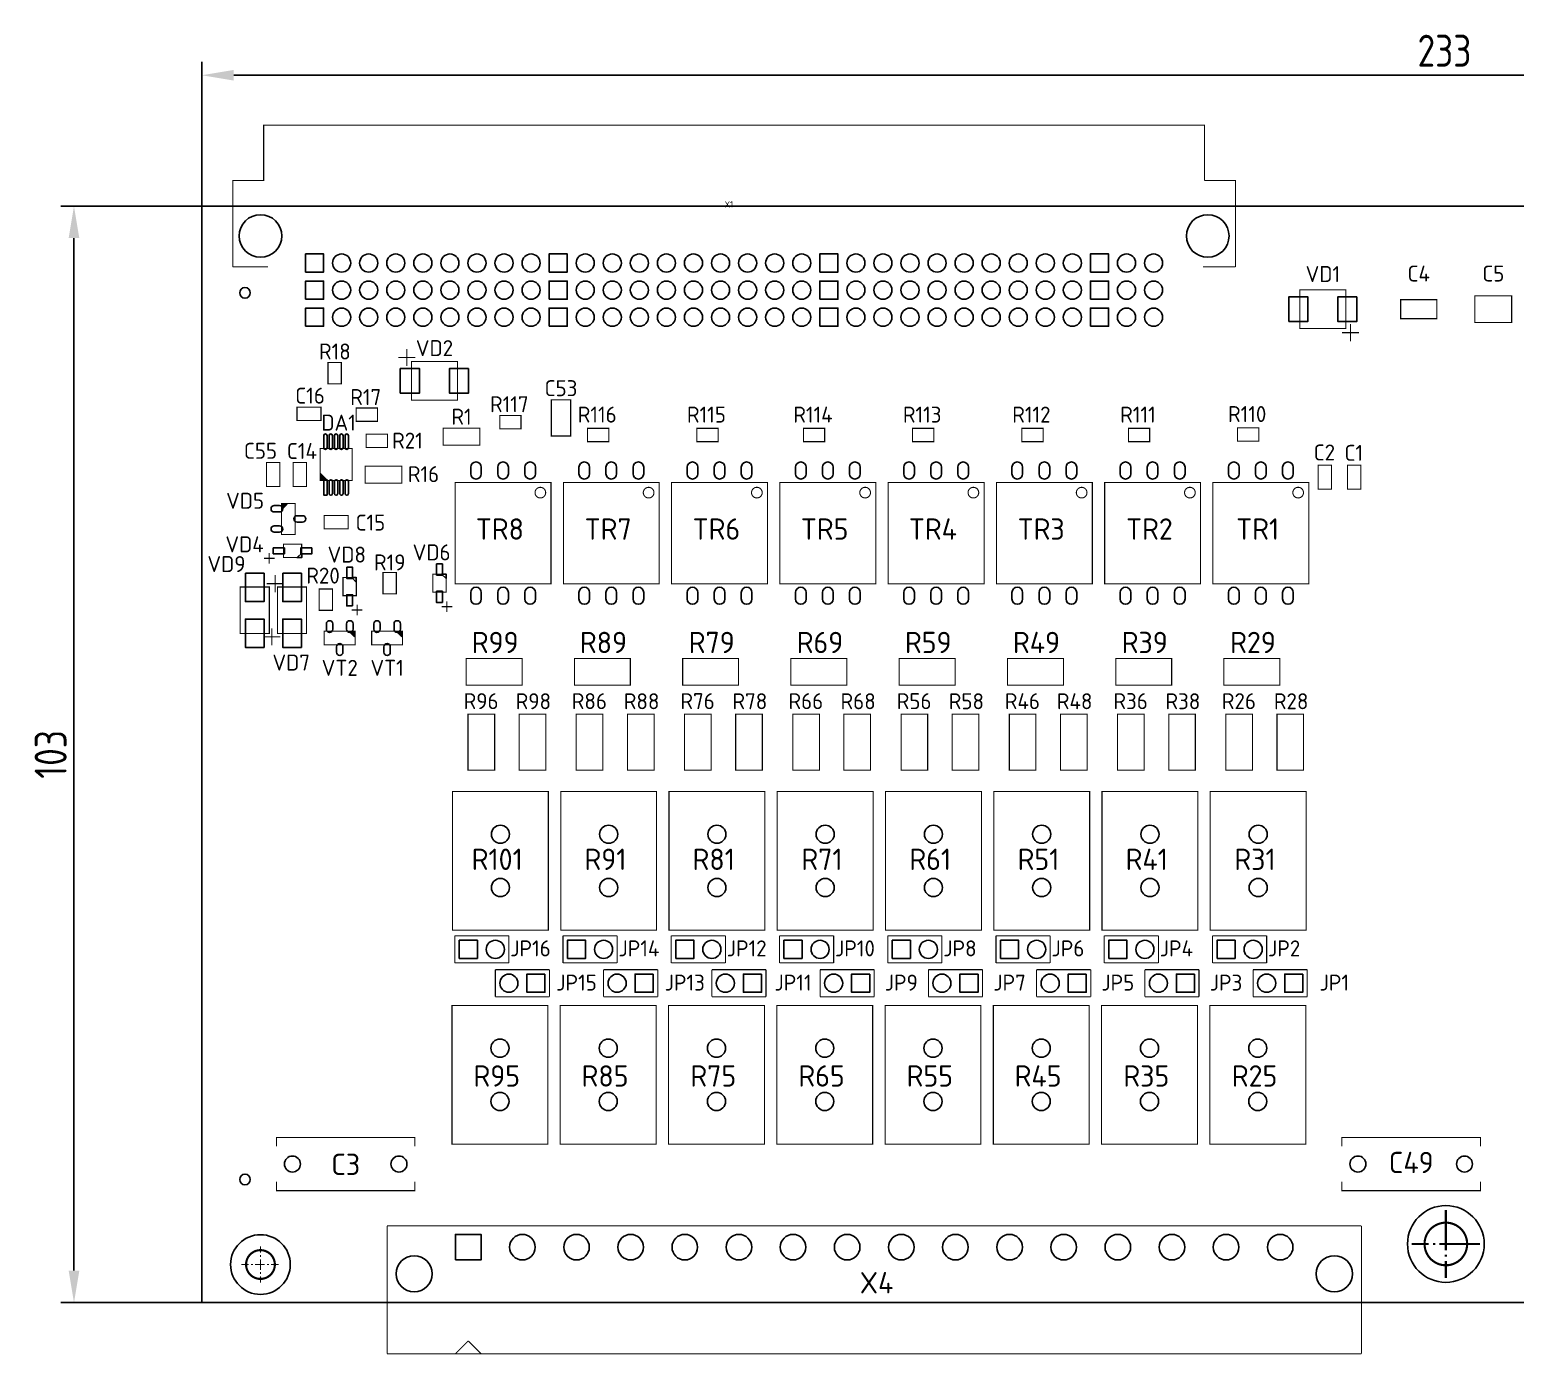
# Model space of a CAD drawing. Header units: millimetres. Extents: x -16 to 800, y -58 to 679.
# Drawn here: x -16.2 to 123.3, y 0 to 124.3 of the extents above; entities that cross this region are included whole.
import ezdxf
from ezdxf.enums import TextEntityAlignment as Align

# ---------------------------------------------------------------- set-up
doc = ezdxf.new("R2010")
doc.units = ezdxf.units.MM
for name, color, linetype in [('BG_OUTLINE', 7, 'Continuous'), ('PG_ASSEMBLY_TOP', 7, 'Continuous'), ('PIN_TOP', 7, 'Continuous'), ('RD_ASSEMBLY_TOP', 7, 'Continuous'), ('РАЗМЕРЫ', 7, 'Continuous')]:
    doc.layers.add(name, color=color, linetype=linetype)
doc.styles.get("Standard").update_dxf_attribs({"font": 'txt.shx'})
doc.styles.add('ГОСТ 2.304', font='CS_Gost2304.shx')
doc.dimstyles.new('ЕСКД', dxfattribs={"dimscale": 0, "dimtxt": 3, "dimasz": 3, "dimexe": 1.25, "dimexo": 0, "dimtad": 1, "dimtoh": 1, "dimdec": 3, "dimrnd": 0.5, "dimtxsty": 'ГОСТ 2.304', "dimcen": 5, "dimadec": 3, "dimazin": 2, "dimtfac": 0.75, "dimtdec": 4, "dimtmove": 1, "dimatfit": 3, "dimfxl": 1, "dimtolj": 1, "dimarcsym": 0})

# ---------------------------------------------------------------- blocks, each defined once
blk = doc.blocks.new('*D423')
at = {"layer": 'Defpoints', "color": 0}
for p in [(233.25, 120), (0, 107.72), (233.25, 107.72)]:
    blk.add_point(p, dxfattribs=at)
at = {"layer": 'РАЗМЕРЫ', "color": 0, "lineweight": -2}
for p, q in [((0, 107.72), (0, 121.25)), ((3, 120), (230.25, 120)), ((233.25, 107.72), (233.25, 121.25))]:
    blk.add_line(p, q, dxfattribs=at)
at = {"layer": 'РАЗМЕРЫ', "color": 0}
for points in [[(3, 120.5), (3, 119.5), (0, 120)], [(230.25, 119.5), (230.25, 120.5), (233.25, 120)]]:
    blk.add_solid(points, dxfattribs=at)
at = {"layer": 'РАЗМЕРЫ', "color": 0, "insert": (116.62, 122.3), "char_height": 3, "attachment_point": 5, "style": 'ГОСТ 2.304'}
blk.add_mtext('\\A1;233', dxfattribs=at)
blk = doc.blocks.new('*D425')
at = {"layer": 'Defpoints', "color": 0}
for p in [(0, 107.72), (-12, 4.85), (0, 4.85)]:
    blk.add_point(p, dxfattribs=at)
at = {"layer": 'РАЗМЕРЫ', "color": 0, "lineweight": -2}
for p, q in [((0, 107.72), (-13.25, 107.72)), ((-12, 104.72), (-12, 7.85)), ((0, 4.85), (-13.25, 4.85))]:
    blk.add_line(p, q, dxfattribs=at)
at = {"layer": 'РАЗМЕРЫ', "color": 0}
for points in [[(-11.5, 104.72), (-12.5, 104.72), (-12, 107.72)], [(-12.5, 7.85), (-11.5, 7.85), (-12, 4.85)]]:
    blk.add_solid(points, dxfattribs=at)
at = {"layer": 'РАЗМЕРЫ', "color": 0, "insert": (-14.19, 56.28), "char_height": 3, "attachment_point": 5, "rotation": 90, "style": 'ГОСТ 2.304'}
blk.add_mtext('\\A1;103', dxfattribs=at)

msp = doc.modelspace()

# ---------------------------------------------------------------- linework, layer by layer
at = {"layer": 'BG_OUTLINE'}
msp.add_lwpolyline([(0, 107.72), (233.25, 107.72), (233.25, 4.85), (0, 4.85)], close=True, dxfattribs=at)
at = {"layer": 'PG_ASSEMBLY_TOP'}
for points, const_width in [([(94.1, 110.12), (94.1, 115.32), (5.8, 115.32), (5.8, 110.12), (2.9, 110.12), (2.898, 102.02)], 0.1), ([(97, 102.02), (97, 110.12), (94.1, 110.12)], 0.1), ([(2.898, 102.02), (6.2, 102.02)], 0.1), ([(93.968, 102.02), (97, 102.02)], 0.1), ([(107.366, 99.862), (107.366, 96.238), (103.042, 96.238), (103.042, 99.862), (107.366, 99.862)], 0.1), ([(112.504, 97.15), (112.504, 98.95), (115.904, 98.95), (115.904, 97.15), (112.504, 97.15)], 0.12), ([(122.929, 99.3), (122.929, 96.8), (119.479, 96.8), (119.479, 99.3), (122.929, 99.3)], 0.1), ([(107.804, 96.65), (107.804, 95.05)], 0.1), ([(107.004, 95.85), (108.604, 95.85)], 0.1), ([(20.029, 93.53), (18.429, 93.53)], 0.1), ([(19.229, 92.73), (19.229, 94.33)], 0.1), ([(11.839, 93.054), (13.089, 93.054), (13.089, 91.054), (11.839, 91.054), (11.839, 93.054)], 0.1), ([(19.667, 89.518), (19.667, 93.142), (23.991, 93.142), (23.991, 89.518), (19.667, 89.518)], 0.1), ([(34.604, 86.15), (32.804, 86.15), (32.804, 89.55), (34.604, 89.55), (34.604, 86.15)], 0.12), ([(11.181, 88.87), (11.181, 87.62), (8.931, 87.62), (8.931, 88.87), (11.181, 88.87)], 0.1), ([(14.479, 87.53), (14.479, 88.78), (16.479, 88.78), (16.479, 87.53), (14.479, 87.53)], 0.1), ([(27.954, 86.825), (27.954, 88.075), (29.954, 88.075), (29.954, 86.825), (27.954, 86.825)], 0.1), ([(26.094, 86.8953), (26.094, 85.2953), (22.644, 85.2953), (22.644, 86.8953), (26.094, 86.8953)], 0.1), ([(36.204, 85.625), (36.204, 86.875), (38.204, 86.875), (38.204, 85.625), (36.204, 85.625)], 0.1), ([(46.454, 85.625), (46.454, 86.875), (48.454, 86.875), (48.454, 85.625), (46.454, 85.625)], 0.1), ([(56.454, 85.625), (56.454, 86.875), (58.454, 86.875), (58.454, 85.625), (56.454, 85.625)], 0.1), ([(66.704, 85.625), (66.704, 86.875), (68.704, 86.875), (68.704, 85.625), (66.704, 85.625)], 0.1), ([(76.954, 85.625), (76.954, 86.875), (78.954, 86.875), (78.954, 85.625), (76.954, 85.625)], 0.1), ([(86.954, 85.625), (86.954, 86.875), (88.954, 86.875), (88.954, 85.625), (86.954, 85.625)], 0.1), ([(97.204, 85.675), (97.204, 86.925), (99.204, 86.925), (99.204, 85.675), (97.204, 85.675)], 0.1), ([(15.416, 85.076), (15.416, 86.326), (17.416, 86.326), (17.416, 85.076), (15.416, 85.076)], 0.1), ([(6.079, 83.675), (7.329, 83.675), (7.329, 81.425), (6.079, 81.425), (6.079, 83.675)], 0.1), ([(8.579, 83.675), (9.829, 83.675), (9.829, 81.425), (8.579, 81.425), (8.579, 83.675)], 0.1), ([(14.1, 81.975), (11.1, 81.975), (11.1, 84.975), (14.1, 84.975), (14.1, 81.975)], 0.1), ([(11.8, 81.975), (11.1, 82.675)], 0.1), ([(11.1, 82.575), (11.7, 81.975)], 0.1), ([(11.6, 81.975), (11.1, 82.475)], 0.1), ([(11.5, 81.975), (11.1, 82.375)], 0.1), ([(11.4, 81.975), (11.1, 82.275)], 0.1), ([(18.777, 83.321), (18.777, 81.721), (15.327, 81.721), (15.327, 83.321), (18.777, 83.321)], 0.1), ([(104.764, 83.415), (106.014, 83.415), (106.014, 81.165), (104.764, 81.165), (104.764, 83.415)], 0.1), ([(107.514, 83.415), (108.764, 83.415), (108.764, 81.165), (107.514, 81.165), (107.514, 83.415)], 0.1), ([(11.3, 81.975), (11.1, 82.175)], 0.1), ([(11.2, 81.975), (11.1, 82.075)], 0.1), ([(23.769, 81.8), (32.769, 81.8), (32.769, 72.28), (23.769, 72.28), (23.769, 81.8)], 0.1), ([(33.929, 81.8), (42.929, 81.8), (42.929, 72.28), (33.929, 72.28), (33.929, 81.8)], 0.1), ([(44.089, 81.8), (53.089, 81.8), (53.089, 72.28), (44.089, 72.28), (44.089, 81.8)], 0.1), ([(54.249, 81.8), (63.249, 81.8), (63.249, 72.28), (54.249, 72.28), (54.249, 81.8)], 0.1), ([(64.409, 81.8), (73.409, 81.8), (73.409, 72.28), (64.409, 72.28), (64.409, 81.8)], 0.1), ([(74.569, 81.8), (83.569, 81.8), (83.569, 72.28), (74.569, 72.28), (74.569, 81.8)], 0.1), ([(84.729, 81.8), (93.729, 81.8), (93.729, 72.28), (84.729, 72.28), (84.729, 81.8)], 0.1), ([(94.889, 81.8), (103.889, 81.8), (103.889, 72.28), (94.889, 72.28), (94.889, 81.8)], 0.1), ([(8.769, 79.825), (8.769, 76.925), (7.469, 76.925), (7.469, 79.825), (8.769, 79.825)], 0.1), ([(7.519, 79.675), (7.619, 79.775)], 0.1), ([(7.519, 79.575), (7.719, 79.775)], 0.1), ([(7.519, 79.475), (7.819, 79.775)], 0.1), ([(7.519, 79.375), (7.919, 79.775)], 0.1), ([(7.519, 79.275), (8.019, 79.775)], 0.1), ([(11.475, 77.444), (11.475, 78.694), (13.725, 78.694), (13.725, 77.444), (11.475, 77.444)], 0.1), ([(7.669, 74.75), (7.669, 76), (9.369, 76), (9.369, 74.75), (7.669, 74.75)], 0.1), ([(6.819, 74.675), (5.819, 74.675)], 0.1), ([(6.319, 74.175), (6.319, 75.175)], 0.1), ([(6.868, 71.501), (6.868, 73.101)], 0.1), ([(14.497, 71.177), (13.247, 71.177), (13.247, 72.877), (14.497, 72.877), (14.497, 71.177)], 0.1), ([(18.2532, 71.345), (17.0032, 71.345), (17.0032, 73.345), (18.2532, 73.345), (18.2532, 71.345)], 0.1), ([(22.9241, 71.495), (21.6741, 71.495), (21.6741, 73.195), (22.9241, 73.195), (22.9241, 71.495)], 0.1), ([(3.606, 71.989), (6.33, 71.989), (6.33, 67.613), (3.606, 67.613), (3.606, 71.989)], 0.1), ([(6.068, 72.301), (7.668, 72.301)], 0.1), ([(9.828, 67.613), (7.104, 67.613), (7.104, 71.989), (9.828, 71.989), (9.828, 67.613)], 0.1), ([(12.271, 69.7972), (11.021, 69.7972), (11.021, 71.7972), (12.271, 71.7972), (12.271, 69.7972)], 0.1), ([(15.072, 69.827), (14.072, 69.827)], 0.1), ([(14.572, 70.327), (14.572, 69.327)], 0.1), ([(23.4991, 70.145), (22.4991, 70.145)], 0.1), ([(22.9991, 70.645), (22.9991, 69.645)], 0.1), ([(7.366, 67.301), (5.766, 67.301)], 0.1), ([(6.566, 68.101), (6.566, 66.501)], 0.1), ([(14.389, 66.55), (11.489, 66.55), (11.489, 67.85), (14.389, 67.85), (14.389, 66.55)], 0.1), ([(13.839, 67.8), (14.339, 67.3)], 0.1), ([(13.939, 67.8), (14.339, 67.4)], 0.1), ([(14.039, 67.8), (14.339, 67.5)], 0.1), ([(14.139, 67.8), (14.339, 67.6)], 0.1), ([(14.239, 67.8), (14.339, 67.7)], 0.1), ([(18.834, 66.55), (15.934, 66.55), (15.934, 67.85), (18.834, 67.85), (18.834, 66.55)], 0.1), ([(18.284, 67.8), (18.784, 67.3)], 0.1), ([(18.384, 67.8), (18.784, 67.4)], 0.1), ([(18.484, 67.8), (18.784, 67.5)], 0.1), ([(18.584, 67.8), (18.784, 67.6)], 0.1), ([(18.684, 67.8), (18.784, 67.7)], 0.1), ([(30.055, 65.27), (30.055, 62.77), (24.805, 62.77), (24.805, 65.27), (30.055, 65.27)], 0.1), ([(40.215, 65.27), (40.215, 62.77), (34.965, 62.77), (34.965, 65.27), (40.215, 65.27)], 0.1), ([(50.375, 65.27), (50.375, 62.77), (45.125, 62.77), (45.125, 65.27), (50.375, 65.27)], 0.1), ([(60.535, 65.27), (60.535, 62.77), (55.285, 62.77), (55.285, 65.27), (60.535, 65.27)], 0.1), ([(70.695, 65.27), (70.695, 62.77), (65.445, 62.77), (65.445, 65.27), (70.695, 65.27)], 0.1), ([(80.855, 65.27), (80.855, 62.77), (75.605, 62.77), (75.605, 65.27), (80.855, 65.27)], 0.1), ([(91.015, 65.27), (91.015, 62.77), (85.765, 62.77), (85.765, 65.27), (91.015, 65.27)], 0.1), ([(101.175, 65.27), (101.175, 62.77), (95.925, 62.77), (95.925, 65.27), (101.175, 65.27)], 0.1), ([(27.48, 54.795), (24.98, 54.795), (24.98, 60.045), (27.48, 60.045), (27.48, 54.795)], 0.1), ([(29.78, 60.045), (32.28, 60.045), (32.28, 54.795), (29.78, 54.795), (29.78, 60.045)], 0.1), ([(37.64, 54.795), (35.14, 54.795), (35.14, 60.045), (37.64, 60.045), (37.64, 54.795)], 0.1), ([(39.94, 60.045), (42.44, 60.045), (42.44, 54.795), (39.94, 54.795), (39.94, 60.045)], 0.1), ([(47.8, 54.795), (45.3, 54.795), (45.3, 60.045), (47.8, 60.045), (47.8, 54.795)], 0.1), ([(50.1, 60.045), (52.6, 60.045), (52.6, 54.795), (50.1, 54.795), (50.1, 60.045)], 0.1), ([(57.96, 54.795), (55.46, 54.795), (55.46, 60.045), (57.96, 60.045), (57.96, 54.795)], 0.1), ([(60.26, 60.045), (62.76, 60.045), (62.76, 54.795), (60.26, 54.795), (60.26, 60.045)], 0.1), ([(68.12, 54.795), (65.62, 54.795), (65.62, 60.045), (68.12, 60.045), (68.12, 54.795)], 0.1), ([(70.42, 60.045), (72.92, 60.045), (72.92, 54.795), (70.42, 54.795), (70.42, 60.045)], 0.1), ([(78.28, 54.795), (75.78, 54.795), (75.78, 60.045), (78.28, 60.045), (78.28, 54.795)], 0.1), ([(80.58, 60.045), (83.08, 60.045), (83.08, 54.795), (80.58, 54.795), (80.58, 60.045)], 0.1), ([(88.44, 54.795), (85.94, 54.795), (85.94, 60.045), (88.44, 60.045), (88.44, 54.795)], 0.1), ([(90.74, 60.045), (93.24, 60.045), (93.24, 54.795), (90.74, 54.795), (90.74, 60.045)], 0.1), ([(98.6, 54.795), (96.1, 54.795), (96.1, 60.045), (98.6, 60.045), (98.6, 54.795)], 0.1), ([(100.9, 60.045), (103.4, 60.045), (103.4, 54.795), (100.9, 54.795), (100.9, 60.045)], 0.1), ([(23.519, 52.79), (32.519, 52.79), (32.519, 39.79), (23.519, 39.79), (23.519, 52.79)], 0.1), ([(33.679, 52.79), (42.679, 52.79), (42.679, 39.79), (33.679, 39.79), (33.679, 52.79)], 0.1), ([(43.839, 52.79), (52.839, 52.79), (52.839, 39.79), (43.839, 39.79), (43.839, 52.79)], 0.1), ([(53.999, 52.79), (62.999, 52.79), (62.999, 39.79), (53.999, 39.79), (53.999, 52.79)], 0.1), ([(64.159, 52.79), (73.159, 52.79), (73.159, 39.79), (64.159, 39.79), (64.159, 52.79)], 0.1), ([(74.319, 52.79), (83.319, 52.79), (83.319, 39.79), (74.319, 39.79), (74.319, 52.79)], 0.1), ([(84.479, 52.79), (93.479, 52.79), (93.479, 39.79), (84.479, 39.79), (84.479, 52.79)], 0.1), ([(94.639, 52.79), (103.639, 52.79), (103.639, 39.79), (94.639, 39.79), (94.639, 52.79)], 0.1), ([(23.734, 39.26), (28.814, 39.26)], 0.1), ([(23.734, 36.72), (23.734, 39.26)], 0.1), ([(28.814, 39.26), (28.814, 36.72)], 0.1), ([(33.894, 39.26), (38.974, 39.26)], 0.1), ([(33.894, 36.72), (33.894, 39.26)], 0.1), ([(38.974, 39.26), (38.974, 36.72)], 0.1), ([(44.054, 39.26), (49.134, 39.26)], 0.1), ([(44.054, 36.72), (44.054, 39.26)], 0.1), ([(49.134, 39.26), (49.134, 36.72)], 0.1), ([(54.214, 39.26), (59.294, 39.26)], 0.1), ([(54.214, 36.72), (54.214, 39.26)], 0.1), ([(59.294, 39.26), (59.294, 36.72)], 0.1), ([(64.374, 39.26), (69.454, 39.26)], 0.1), ([(64.374, 36.72), (64.374, 39.26)], 0.1), ([(69.454, 39.26), (69.454, 36.72)], 0.1), ([(74.534, 39.26), (79.614, 39.26)], 0.1), ([(74.534, 36.72), (74.534, 39.26)], 0.1), ([(79.614, 39.26), (79.614, 36.72)], 0.1), ([(84.694, 39.26), (89.774, 39.26)], 0.1), ([(84.694, 36.72), (84.694, 39.26)], 0.1), ([(89.774, 39.26), (89.774, 36.72)], 0.1), ([(94.854, 39.26), (99.934, 39.26)], 0.1), ([(94.854, 36.72), (94.854, 39.26)], 0.1), ([(99.934, 39.26), (99.934, 36.72)], 0.1), ([(28.814, 36.72), (23.734, 36.72)], 0.1), ([(38.974, 36.72), (33.894, 36.72)], 0.1), ([(49.134, 36.72), (44.054, 36.72)], 0.1), ([(59.294, 36.72), (54.214, 36.72)], 0.1), ([(69.454, 36.72), (64.374, 36.72)], 0.1), ([(79.614, 36.72), (74.534, 36.72)], 0.1), ([(89.774, 36.72), (84.694, 36.72)], 0.1), ([(99.934, 36.72), (94.854, 36.72)], 0.1), ([(27.544, 33.545), (27.544, 36.085)], 0.1), ([(27.544, 36.085), (32.624, 36.085)], 0.1), ([(32.624, 36.085), (32.624, 33.545)], 0.1), ([(37.704, 33.545), (37.704, 36.085)], 0.1), ([(37.704, 36.085), (42.784, 36.085)], 0.1), ([(42.784, 36.085), (42.784, 33.545)], 0.1), ([(47.864, 33.545), (47.864, 36.085)], 0.1), ([(47.864, 36.085), (52.944, 36.085)], 0.1), ([(52.944, 36.085), (52.944, 33.545)], 0.1), ([(58.024, 33.545), (58.024, 36.085)], 0.1), ([(58.024, 36.085), (63.104, 36.085)], 0.1), ([(63.104, 36.085), (63.104, 33.545)], 0.1), ([(68.184, 33.545), (68.184, 36.085)], 0.1), ([(68.184, 36.085), (73.264, 36.085)], 0.1), ([(73.264, 36.085), (73.264, 33.545)], 0.1), ([(78.344, 33.545), (78.344, 36.085)], 0.1), ([(78.344, 36.085), (83.424, 36.085)], 0.1), ([(83.424, 36.085), (83.424, 33.545)], 0.1), ([(88.504, 33.545), (88.504, 36.085)], 0.1), ([(88.504, 36.085), (93.584, 36.085)], 0.1), ([(93.584, 36.085), (93.584, 33.545)], 0.1), ([(98.664, 33.545), (98.664, 36.085)], 0.1), ([(98.664, 36.085), (103.744, 36.085)], 0.1), ([(103.744, 36.085), (103.744, 33.545)], 0.1), ([(32.624, 33.545), (27.544, 33.545)], 0.1), ([(42.784, 33.545), (37.704, 33.545)], 0.1), ([(52.944, 33.545), (47.864, 33.545)], 0.1), ([(63.104, 33.545), (58.024, 33.545)], 0.1), ([(73.264, 33.545), (68.184, 33.545)], 0.1), ([(83.424, 33.545), (78.344, 33.545)], 0.1), ([(93.584, 33.545), (88.504, 33.545)], 0.1), ([(103.744, 33.545), (98.664, 33.545)], 0.1), ([(23.479, 32.72), (32.479, 32.72), (32.479, 19.72), (23.479, 19.72), (23.479, 32.72)], 0.1), ([(33.639, 32.72), (42.639, 32.72), (42.639, 19.72), (33.639, 19.72), (33.639, 32.72)], 0.1), ([(43.799, 32.72), (52.799, 32.72), (52.799, 19.72), (43.799, 19.72), (43.799, 32.72)], 0.1), ([(53.959, 32.72), (62.959, 32.72), (62.959, 19.72), (53.959, 19.72), (53.959, 32.72)], 0.1), ([(64.119, 32.72), (73.119, 32.72), (73.119, 19.72), (64.119, 19.72), (64.119, 32.72)], 0.1), ([(74.279, 32.72), (83.279, 32.72), (83.279, 19.72), (74.279, 19.72), (74.279, 32.72)], 0.1), ([(84.439, 32.72), (93.439, 32.72), (93.439, 19.72), (84.439, 19.72), (84.439, 32.72)], 0.1), ([(94.599, 32.72), (103.599, 32.72), (103.599, 19.72), (94.599, 19.72), (94.599, 32.72)], 0.1), ([(20, 19.517), (20, 20.35), (7, 20.35), (7, 19.517)], 0.1), ([(107, 19.517), (107, 20.35), (120, 20.35), (120, 19.517)], 0.1), ([(20, 16.183), (20, 15.35), (7, 15.35), (7, 16.183)], 0.1), ([(107, 16.183), (107, 15.35), (120, 15.35), (120, 16.183)], 0.1), ([(116.75, 13.55), (116.75, 9.75)], 0.2), ([(17.384, 0.05), (17.384, 12.05)], 0.1), ([(17.384, 12.05), (108.824, 12.05)], 0.1), ([(108.824, 0.05), (108.824, 12.05)], 0.1), ([(5.5, 9.52), (5.5, 10.12)], 0.1), ([(115.15, 10.35), (113.55, 10.35)], 0.2), ([(115.75, 10.35), (115.55, 10.35)], 0.2), ([(119.95, 10.35), (116.15, 10.35)], 0.2), ([(4.4, 8.42), (3.7, 8.42)], 0.1), ([(4.8, 8.42), (4.6, 8.42)], 0.1), ([(5, 8.42), (5.9, 8.42)], 0.1), ([(5.5, 9.12), (5.5, 9.32)], 0.1), ([(5.5, 8.92), (5.5, 7.92)], 0.1), ([(6.1, 8.42), (6.3, 8.42)], 0.1), ([(6.5, 8.42), (7.2, 8.42)], 0.1), ([(116.75, 9.35), (116.75, 9.15)], 0.2), ([(116.75, 8.75), (116.75, 7.15)], 0.2), ([(5.5, 7.72), (5.5, 7.52)], 0.1), ([(5.5, 7.32), (5.5, 6.72)], 0.1), ([(108.824, 0.05), (17.384, 0.05)], 0.1), ([(25.004, 1.25), (23.804, 0.05)], 0.1), ([(23.804, 0.05), (26.204, 0.05)], 0.1), ([(26.204, 0.05), (25.004, 1.25)], 0.1)]:
    msp.add_lwpolyline(points, dxfattribs=dict(at, const_width=const_width))
for points, const_width in [([(31.769, 80.34, 1), (31.769, 81.34, 1), (31.769, 80.34)], 0.1), ([(41.929, 80.34, 1), (41.929, 81.34, 1), (41.929, 80.34)], 0.1), ([(52.089, 80.34, 1), (52.089, 81.34, 1), (52.089, 80.34)], 0.1), ([(62.249, 80.34, 1), (62.249, 81.34, 1), (62.249, 80.34)], 0.1), ([(72.409, 80.34, 1), (72.409, 81.34, 1), (72.409, 80.34)], 0.1), ([(82.569, 80.34, 1), (82.569, 81.34, 1), (82.569, 80.34)], 0.1), ([(92.729, 80.34, 1), (92.729, 81.34, 1), (92.729, 80.34)], 0.1), ([(102.889, 80.34, 1), (102.889, 81.34, 1), (102.889, 80.34)], 0.1), ([(116.75, 8.35, 1), (116.75, 12.35, 1), (116.75, 8.35)], 0.2), ([(5.5, 7.07, 1), (5.5, 9.77, 1), (5.5, 7.07)], 0.2)]:
    msp.add_lwpolyline(points, format="xyb", dxfattribs=dict(at, const_width=const_width))
for points in [[(9.369, 74.75), (8.944, 74.75), (9.369, 75.175)], [(14.497, 72.877), (14.497, 72.452), (14.072, 72.877)], [(22.9241, 73.195), (22.9241, 72.77), (22.4991, 73.195)]]:
    msp.add_lwpolyline(points, close=True, dxfattribs=at)
at = {"layer": 'PIN_TOP'}
for points in [[(9.73, 101.53), (9.73, 103.23), (11.43, 103.23), (11.43, 101.53)], [(32.59, 101.53), (32.59, 103.23), (34.29, 103.23), (34.29, 101.53)], [(57.99, 101.53), (57.99, 103.23), (59.69, 103.23), (59.69, 101.53)], [(83.39, 101.53), (83.39, 103.23), (85.09, 103.23), (85.09, 101.53)], [(9.73, 98.99), (9.73, 100.69), (11.43, 100.69), (11.43, 98.99)], [(32.59, 98.99), (32.59, 100.69), (34.29, 100.69), (34.29, 98.99)], [(57.99, 98.99), (57.99, 100.69), (59.69, 100.69), (59.69, 98.99)], [(83.39, 98.99), (83.39, 100.69), (85.09, 100.69), (85.09, 98.99)], [(102.002, 96.9), (102.002, 99.2), (103.802, 99.2), (103.802, 96.9)], [(108.406, 99.2), (108.406, 96.9), (106.606, 96.9), (106.606, 99.2)], [(9.73, 96.45), (9.73, 98.15), (11.43, 98.15), (11.43, 96.45)], [(32.59, 96.45), (32.59, 98.15), (34.29, 98.15), (34.29, 96.45)], [(57.99, 96.45), (57.99, 98.15), (59.69, 98.15), (59.69, 96.45)], [(83.39, 96.45), (83.39, 98.15), (85.09, 98.15), (85.09, 96.45)], [(18.627, 90.18), (18.627, 92.48), (20.427, 92.48), (20.427, 90.18)], [(25.031, 92.48), (25.031, 90.18), (23.231, 90.18), (23.231, 92.48)], [(11.75, 80.6), (11.45, 80.6), (11.45, 82.05), (11.75, 82.05)], [(6.706, 75.1), (6.706, 75.65), (7.756, 75.65), (7.756, 75.1)], [(10.332, 75.65), (10.332, 75.1), (9.282, 75.1), (9.282, 75.65)], [(22.0241, 74.158), (22.5741, 74.158), (22.5741, 73.108), (22.0241, 73.108)], [(4.093, 73.276), (5.843, 73.276), (5.843, 70.626), (4.093, 70.626)], [(7.591, 73.276), (9.341, 73.276), (9.341, 70.626), (7.591, 70.626)], [(13.597, 73.84), (14.147, 73.84), (14.147, 72.79), (13.597, 72.79)], [(14.147, 70.214), (13.597, 70.214), (13.597, 71.264), (14.147, 71.264)], [(22.5741, 70.532), (22.0241, 70.532), (22.0241, 71.582), (22.5741, 71.582)], [(5.843, 66.326), (4.093, 66.326), (4.093, 68.976), (5.843, 68.976)], [(9.341, 66.326), (7.591, 66.326), (7.591, 68.976), (9.341, 68.976)], [(24.154, 37.14), (24.154, 38.84), (25.854, 38.84), (25.854, 37.14)], [(34.314, 37.14), (34.314, 38.84), (36.014, 38.84), (36.014, 37.14)], [(44.474, 37.14), (44.474, 38.84), (46.174, 38.84), (46.174, 37.14)], [(54.634, 37.14), (54.634, 38.84), (56.334, 38.84), (56.334, 37.14)], [(64.794, 37.14), (64.794, 38.84), (66.494, 38.84), (66.494, 37.14)], [(74.954, 37.14), (74.954, 38.84), (76.654, 38.84), (76.654, 37.14)], [(85.114, 37.14), (85.114, 38.84), (86.814, 38.84), (86.814, 37.14)], [(95.274, 37.14), (95.274, 38.84), (96.974, 38.84), (96.974, 37.14)], [(32.204, 35.665), (32.204, 33.965), (30.504, 33.965), (30.504, 35.665)], [(42.364, 35.665), (42.364, 33.965), (40.664, 33.965), (40.664, 35.665)], [(52.524, 35.665), (52.524, 33.965), (50.824, 33.965), (50.824, 35.665)], [(62.684, 35.665), (62.684, 33.965), (60.984, 33.965), (60.984, 35.665)], [(72.844, 35.665), (72.844, 33.965), (71.144, 33.965), (71.144, 35.665)], [(83.004, 35.665), (83.004, 33.965), (81.304, 33.965), (81.304, 35.665)], [(93.164, 35.665), (93.164, 33.965), (91.464, 33.965), (91.464, 35.665)], [(103.324, 35.665), (103.324, 33.965), (101.624, 33.965), (101.624, 35.665)], [(23.804, 8.85), (23.804, 11.25), (26.204, 11.25), (26.204, 8.85)]]:
    msp.add_lwpolyline(points, close=True, dxfattribs=at)
for points in [[(11.45, 85.05), (11.45, 86.2, -1), (11.75, 86.2), (11.75, 85.05, -1)], [(11.95, 85.05), (11.95, 86.2, -1), (12.25, 86.2), (12.25, 85.05, -1)], [(12.45, 85.05), (12.45, 86.2, -1), (12.75, 86.2), (12.75, 85.05, -1)], [(12.95, 85.05), (12.95, 86.2, -1), (13.25, 86.2), (13.25, 85.05, -1)], [(13.45, 85.05), (13.45, 86.2, -1), (13.75, 86.2), (13.75, 85.05, -1)], [(25.229, 82.615), (25.229, 83.215, -1), (26.229, 83.215), (26.229, 82.615, -1)], [(27.769, 82.615), (27.769, 83.215, -1), (28.769, 83.215), (28.769, 82.615, -1)], [(30.309, 82.615), (30.309, 83.215, -1), (31.309, 83.215), (31.309, 82.615, -1)], [(35.389, 82.615), (35.389, 83.215, -1), (36.389, 83.215), (36.389, 82.615, -1)], [(37.929, 82.615), (37.929, 83.215, -1), (38.929, 83.215), (38.929, 82.615, -1)], [(40.469, 82.615), (40.469, 83.215, -1), (41.469, 83.215), (41.469, 82.615, -1)], [(45.549, 82.615), (45.549, 83.215, -1), (46.549, 83.215), (46.549, 82.615, -1)], [(48.089, 82.615), (48.089, 83.215, -1), (49.089, 83.215), (49.089, 82.615, -1)], [(50.629, 82.615), (50.629, 83.215, -1), (51.629, 83.215), (51.629, 82.615, -1)], [(55.709, 82.615), (55.709, 83.215, -1), (56.709, 83.215), (56.709, 82.615, -1)], [(58.249, 82.615), (58.249, 83.215, -1), (59.249, 83.215), (59.249, 82.615, -1)], [(60.789, 82.615), (60.789, 83.215, -1), (61.789, 83.215), (61.789, 82.615, -1)], [(65.869, 82.615), (65.869, 83.215, -1), (66.869, 83.215), (66.869, 82.615, -1)], [(68.409, 82.615), (68.409, 83.215, -1), (69.409, 83.215), (69.409, 82.615, -1)], [(70.949, 82.615), (70.949, 83.215, -1), (71.949, 83.215), (71.949, 82.615, -1)], [(76.029, 82.615), (76.029, 83.215, -1), (77.029, 83.215), (77.029, 82.615, -1)], [(78.569, 82.615), (78.569, 83.215, -1), (79.569, 83.215), (79.569, 82.615, -1)], [(81.109, 82.615), (81.109, 83.215, -1), (82.109, 83.215), (82.109, 82.615, -1)], [(86.189, 82.615), (86.189, 83.215, -1), (87.189, 83.215), (87.189, 82.615, -1)], [(88.729, 82.615), (88.729, 83.215, -1), (89.729, 83.215), (89.729, 82.615, -1)], [(91.269, 82.615), (91.269, 83.215, -1), (92.269, 83.215), (92.269, 82.615, -1)], [(96.349, 82.615), (96.349, 83.215, -1), (97.349, 83.215), (97.349, 82.615, -1)], [(98.889, 82.615), (98.889, 83.215, -1), (99.889, 83.215), (99.889, 82.615, -1)], [(101.429, 82.615), (101.429, 83.215, -1), (102.429, 83.215), (102.429, 82.615, -1)], [(12.25, 81.9), (12.25, 80.75, -1), (11.95, 80.75), (11.95, 81.9, -1)], [(12.75, 81.9), (12.75, 80.75, -1), (12.45, 80.75), (12.45, 81.9, -1)], [(13.25, 81.9), (13.25, 80.75, -1), (12.95, 80.75), (12.95, 81.9, -1)], [(13.75, 81.9), (13.75, 80.75, -1), (13.45, 80.75), (13.45, 81.9, -1)], [(7.294, 79.025), (6.794, 79.025, -1), (6.794, 79.625), (7.294, 79.625, -1)], [(8.944, 78.675), (9.444, 78.675, -1), (9.444, 78.075), (8.944, 78.075, -1)], [(7.294, 77.125), (6.794, 77.125, -1), (6.794, 77.725), (7.294, 77.725, -1)], [(26.229, 71.465), (26.229, 70.865, -1), (25.229, 70.865), (25.229, 71.465, -1)], [(28.769, 71.465), (28.769, 70.865, -1), (27.769, 70.865), (27.769, 71.465, -1)], [(31.309, 71.465), (31.309, 70.865, -1), (30.309, 70.865), (30.309, 71.465, -1)], [(36.389, 71.465), (36.389, 70.865, -1), (35.389, 70.865), (35.389, 71.465, -1)], [(38.929, 71.465), (38.929, 70.865, -1), (37.929, 70.865), (37.929, 71.465, -1)], [(41.469, 71.465), (41.469, 70.865, -1), (40.469, 70.865), (40.469, 71.465, -1)], [(46.549, 71.465), (46.549, 70.865, -1), (45.549, 70.865), (45.549, 71.465, -1)], [(49.089, 71.465), (49.089, 70.865, -1), (48.089, 70.865), (48.089, 71.465, -1)], [(51.629, 71.465), (51.629, 70.865, -1), (50.629, 70.865), (50.629, 71.465, -1)], [(56.709, 71.465), (56.709, 70.865, -1), (55.709, 70.865), (55.709, 71.465, -1)], [(59.249, 71.465), (59.249, 70.865, -1), (58.249, 70.865), (58.249, 71.465, -1)], [(61.789, 71.465), (61.789, 70.865, -1), (60.789, 70.865), (60.789, 71.465, -1)], [(66.869, 71.465), (66.869, 70.865, -1), (65.869, 70.865), (65.869, 71.465, -1)], [(69.409, 71.465), (69.409, 70.865, -1), (68.409, 70.865), (68.409, 71.465, -1)], [(71.949, 71.465), (71.949, 70.865, -1), (70.949, 70.865), (70.949, 71.465, -1)], [(77.029, 71.465), (77.029, 70.865, -1), (76.029, 70.865), (76.029, 71.465, -1)], [(79.569, 71.465), (79.569, 70.865, -1), (78.569, 70.865), (78.569, 71.465, -1)], [(82.109, 71.465), (82.109, 70.865, -1), (81.109, 70.865), (81.109, 71.465, -1)], [(87.189, 71.465), (87.189, 70.865, -1), (86.189, 70.865), (86.189, 71.465, -1)], [(89.729, 71.465), (89.729, 70.865, -1), (88.729, 70.865), (88.729, 71.465, -1)], [(92.269, 71.465), (92.269, 70.865, -1), (91.269, 70.865), (91.269, 71.465, -1)], [(97.349, 71.465), (97.349, 70.865, -1), (96.349, 70.865), (96.349, 71.465, -1)], [(99.889, 71.465), (99.889, 70.865, -1), (98.889, 70.865), (98.889, 71.465, -1)], [(102.429, 71.465), (102.429, 70.865, -1), (101.429, 70.865), (101.429, 71.465, -1)], [(11.689, 68.025), (11.689, 68.525, -1), (12.289, 68.525), (12.289, 68.025, -1)], [(13.589, 68.025), (13.589, 68.525, -1), (14.189, 68.525), (14.189, 68.025, -1)], [(16.134, 68.025), (16.134, 68.525, -1), (16.734, 68.525), (16.734, 68.025, -1)], [(18.034, 68.025), (18.034, 68.525, -1), (18.634, 68.525), (18.634, 68.025, -1)], [(13.239, 66.375), (13.239, 65.875, -1), (12.639, 65.875), (12.639, 66.375, -1)], [(17.684, 66.375), (17.684, 65.875, -1), (17.084, 65.875), (17.084, 66.375, -1)]]:
    msp.add_lwpolyline(points, format="xyb", close=True, dxfattribs=at)
for centre, radius in [((5.5, 104.92), 2), ((94.4, 104.92), 2), ((13.12, 102.38), 0.85), ((15.66, 102.38), 0.85), ((18.2, 102.38), 0.85), ((20.74, 102.38), 0.85), ((23.28, 102.38), 0.85), ((25.82, 102.38), 0.85), ((28.36, 102.38), 0.85), ((30.9, 102.38), 0.85), ((35.98, 102.38), 0.85), ((38.52, 102.38), 0.85), ((41.06, 102.38), 0.85), ((43.6, 102.38), 0.85), ((46.14, 102.38), 0.85), ((48.68, 102.38), 0.85), ((51.22, 102.38), 0.85), ((53.76, 102.38), 0.85), ((56.3, 102.38), 0.85), ((61.38, 102.38), 0.85), ((63.92, 102.38), 0.85), ((66.46, 102.38), 0.85), ((69, 102.38), 0.85), ((71.54, 102.38), 0.85), ((74.08, 102.38), 0.85), ((76.62, 102.38), 0.85), ((79.16, 102.38), 0.85), ((81.7, 102.38), 0.85), ((86.78, 102.38), 0.85), ((89.32, 102.38), 0.85), ((13.12, 99.84), 0.85), ((15.66, 99.84), 0.85), ((18.2, 99.84), 0.85), ((20.74, 99.84), 0.85), ((23.28, 99.84), 0.85), ((25.82, 99.84), 0.85), ((28.36, 99.84), 0.85), ((30.9, 99.84), 0.85), ((35.98, 99.84), 0.85), ((38.52, 99.84), 0.85), ((41.06, 99.84), 0.85), ((43.6, 99.84), 0.85), ((46.14, 99.84), 0.85), ((48.68, 99.84), 0.85), ((51.22, 99.84), 0.85), ((53.76, 99.84), 0.85), ((56.3, 99.84), 0.85), ((61.38, 99.84), 0.85), ((63.92, 99.84), 0.85), ((66.46, 99.84), 0.85), ((69, 99.84), 0.85), ((71.54, 99.84), 0.85), ((74.08, 99.84), 0.85), ((76.62, 99.84), 0.85), ((79.16, 99.84), 0.85), ((81.7, 99.84), 0.85), ((86.78, 99.84), 0.85), ((89.32, 99.84), 0.85), ((4.049, 99.585), 0.5), ((13.12, 97.3), 0.85), ((15.66, 97.3), 0.85), ((18.2, 97.3), 0.85), ((20.74, 97.3), 0.85), ((23.28, 97.3), 0.85), ((25.82, 97.3), 0.85), ((28.36, 97.3), 0.85), ((30.9, 97.3), 0.85), ((35.98, 97.3), 0.85), ((38.52, 97.3), 0.85), ((41.06, 97.3), 0.85), ((43.6, 97.3), 0.85), ((46.14, 97.3), 0.85), ((48.68, 97.3), 0.85), ((51.22, 97.3), 0.85), ((53.76, 97.3), 0.85), ((56.3, 97.3), 0.85), ((61.38, 97.3), 0.85), ((63.92, 97.3), 0.85), ((66.46, 97.3), 0.85), ((69, 97.3), 0.85), ((71.54, 97.3), 0.85), ((74.08, 97.3), 0.85), ((76.62, 97.3), 0.85), ((79.16, 97.3), 0.85), ((81.7, 97.3), 0.85), ((86.78, 97.3), 0.85), ((89.32, 97.3), 0.85), ((28.019, 48.79), 0.85), ((38.179, 48.79), 0.85), ((48.339, 48.79), 0.85), ((58.499, 48.79), 0.85), ((68.659, 48.79), 0.85), ((78.819, 48.79), 0.85), ((88.979, 48.79), 0.85), ((99.139, 48.79), 0.85), ((28.019, 43.79), 0.85), ((38.179, 43.79), 0.85), ((48.339, 43.79), 0.85), ((58.499, 43.79), 0.85), ((68.659, 43.79), 0.85), ((78.819, 43.79), 0.85), ((88.979, 43.79), 0.85), ((99.139, 43.79), 0.85), ((27.544, 37.99), 0.85), ((37.704, 37.99), 0.85), ((47.864, 37.99), 0.85), ((58.024, 37.99), 0.85), ((68.184, 37.99), 0.85), ((78.344, 37.99), 0.85), ((88.504, 37.99), 0.85), ((98.664, 37.99), 0.85), ((28.814, 34.815), 0.85), ((38.974, 34.815), 0.85), ((49.134, 34.815), 0.85), ((59.294, 34.815), 0.85), ((69.454, 34.815), 0.85), ((79.614, 34.815), 0.85), ((89.774, 34.815), 0.85), ((99.934, 34.815), 0.85), ((27.979, 28.72), 0.85), ((38.139, 28.72), 0.85), ((48.299, 28.72), 0.85), ((58.459, 28.72), 0.85), ((68.619, 28.72), 0.85), ((78.779, 28.72), 0.85), ((88.939, 28.72), 0.85), ((99.099, 28.72), 0.85), ((27.979, 23.72), 0.85), ((38.139, 23.72), 0.85), ((48.299, 23.72), 0.85), ((58.459, 23.72), 0.85), ((68.619, 23.72), 0.85), ((78.779, 23.72), 0.85), ((88.939, 23.72), 0.85), ((99.099, 23.72), 0.85), ((8.5, 17.85), 0.75), ((18.5, 17.85), 0.75), ((108.5, 17.85), 0.75), ((118.5, 17.85), 0.75), ((4.049, 16.4), 0.5), ((116.75, 10.35), 3.6), ((5.5, 8.42), 2.8), ((30.084, 10.05), 1.2), ((35.164, 10.05), 1.2), ((40.244, 10.05), 1.2), ((45.324, 10.05), 1.2), ((50.404, 10.05), 1.2), ((55.484, 10.05), 1.2), ((60.564, 10.05), 1.2), ((65.644, 10.05), 1.2), ((70.724, 10.05), 1.2), ((75.804, 10.05), 1.2), ((80.884, 10.05), 1.2), ((85.964, 10.05), 1.2), ((91.044, 10.05), 1.2), ((96.124, 10.05), 1.2), ((101.204, 10.05), 1.2), ((19.924, 7.55), 1.7), ((106.284, 7.55), 1.7)]:
    msp.add_circle(centre, radius, dxfattribs=at)

# ---------------------------------------------------------------- texts
at = {"layer": 'RD_ASSEMBLY_TOP', "width": 0.916667}
for s, height, p in [('X1', 0.6, (49.061, 107.587)), ('JP16', 1.5, (28.9412, 37.3323)), ('JP14', 1.5, (39.1012, 37.3323)), ('JP12', 1.5, (49.2612, 37.3323)), ('JP10', 1.5, (59.4212, 37.3323)), ('JP8', 1.5, (69.5812, 37.3323)), ('JP6', 1.5, (79.7412, 37.3323)), ('JP4', 1.5, (89.9012, 37.3323)), ('JP2', 1.5, (100.0612, 37.3323))]:
    msp.add_text(s, height=height, dxfattribs=at).set_placement(p)
for s, height, p in [('VD1', 1.5, (105.204, 100.5994)), ('C4', 1.5, (114.204, 100.6454)), ('C5', 1.5, (121.204, 100.6454)), ('C16', 1.5, (10.156, 89.1889)), ('R1', 1.5, (24.369, 87.22)), ('R16', 1.5, (20.8014, 81.826)), ('VD5', 1.5, (4.0595, 79.3269)), ('R99', 2, (27.53, 65.7835)), ('R89', 2, (37.69, 65.7835)), ('R79', 2, (47.85, 65.7835)), ('R69', 2, (58.01, 65.7835)), ('R59', 2, (68.17, 65.7835)), ('R49', 2, (78.33, 65.7835)), ('R39', 2, (88.49, 65.7835)), ('R29', 2, (98.65, 65.7835)), ('VT2', 1.5, (12.939, 63.6506)), ('VT1', 1.5, (17.384, 63.6506)), ('C49', 2, (113.5, 16.9935)), ('X4', 2, (63.319, 5.7131))]:
    msp.add_text(s, height=height, dxfattribs=at).set_placement(p, align=Align.CENTER)
for s, height, p in [('R18', 1.5, (12.4823, 94.8331)), ('VD2', 1.5, (21.829, 95.1497)), ('C53', 1.5, (33.7054, 91.3886)), ('R17', 1.5, (15.379, 90.559)), ('R117', 1.5, (28.854, 89.8847)), ('DA1', 1.5, (12.8365, 88.1581)), ('R116', 1.5, (37.104, 88.9119)), ('R115', 1.5, (47.354, 88.9119)), ('R114', 1.5, (57.354, 88.9119)), ('R113', 1.5, (67.604, 88.9119)), ('R112', 1.5, (77.854, 88.9119)), ('R111', 1.5, (87.854, 88.9119)), ('R110', 1.5, (98.104, 88.9619)), ('R21', 1.5, (19.2975, 86.4695)), ('C55', 1.5, (5.5018, 85.5138)), ('C14', 1.5, (9.389, 85.4963)), ('C2', 1.5, (105.3483, 85.3575)), ('C1', 1.5, (108.1084, 85.3223)), ('C15', 1.5, (15.8178, 78.7772)), ('TR8', 2, (27.969, 78.4267)), ('TR7', 2, (38.129, 78.4267)), ('TR6', 2, (48.289, 78.4267)), ('TR5', 2, (58.449, 78.4267)), ('TR4', 2, (68.609, 78.4267)), ('TR3', 2, (78.769, 78.4267)), ('TR2', 2, (88.929, 78.4267)), ('TR1', 2, (99.089, 78.4267)), ('VD4', 1.5, (4.0068, 76.7402)), ('VD8', 1.5, (13.597, 75.7739)), ('VD6', 1.5, (21.5607, 75.985)), ('VD9', 1.5, (2.305, 74.8879)), ('R19', 1.5, (17.6321, 75.044)), ('R20', 1.5, (11.3766, 73.8039)), ('VD7', 1.5, (8.3829, 65.647)), ('R96', 1.5, (26.2064, 62.0272)), ('R98', 1.5, (31.1122, 62.0181)), ('R86', 1.5, (36.3664, 62.0272)), ('R88', 1.5, (41.2722, 62.0181)), ('R76', 1.5, (46.5264, 62.0272)), ('R78', 1.5, (51.4322, 62.0181)), ('R66', 1.5, (56.6864, 62.0272)), ('R68', 1.5, (61.5922, 62.0181)), ('R56', 1.5, (66.8464, 62.0272)), ('R58', 1.5, (71.7522, 62.0181)), ('R46', 1.5, (77.0064, 62.0272)), ('R48', 1.5, (81.9122, 62.0181)), ('R36', 1.5, (87.1664, 62.0272)), ('R38', 1.5, (92.0722, 62.0181)), ('R26', 1.5, (97.3264, 62.0272)), ('R28', 1.5, (102.2322, 62.0181)), ('R101', 2, (27.719, 47.4393)), ('R91', 2, (37.879, 47.4393)), ('R81', 2, (48.039, 47.4393)), ('R71', 2, (58.199, 47.4393)), ('R61', 2, (68.359, 47.4393)), ('R51', 2, (78.519, 47.4393)), ('R41', 2, (88.679, 47.4393)), ('R31', 2, (98.839, 47.4393)), ('JP15', 1.5, (35.1619, 35.6199)), ('JP13', 1.5, (45.3219, 35.6199)), ('JP11', 1.5, (55.4819, 35.6199)), ('JP9', 1.5, (65.6419, 35.6199)), ('JP7', 1.5, (75.8019, 35.6199)), ('JP5', 1.5, (85.9619, 35.6199)), ('JP3', 1.5, (96.1219, 35.6199)), ('JP1', 1.5, (106.2819, 35.6199)), ('R95', 2, (27.679, 27.1142)), ('R85', 2, (37.839, 27.1142)), ('R75', 2, (47.999, 27.1142)), ('R65', 2, (58.159, 27.1142)), ('R55', 2, (68.319, 27.1142)), ('R45', 2, (78.479, 27.1142)), ('R35', 2, (88.639, 27.1142)), ('R25', 2, (98.799, 27.1142)), ('C3', 2, (13.5, 18.8184))]:
    msp.add_text(s, height=height, dxfattribs=at).set_placement(p, align=Align.TOP_CENTER)

# ---------------------------------------------------------------- dimensions: what is measured, and where the dimension line sits
at = {"layer": 'РАЗМЕРЫ'}
dim = msp.add_linear_dim(base=(233.25, 120), p1=(0, 107.72), p2=(233.25, 107.72), dimstyle='ЕСКД', override={"dimscale": 1, "dimlfac": 1, "dimtxsty": 'ГОСТ 2.304', "dimsah": 1, "dimtolj": 1}, dxfattribs=at)
dim.commit()
dim.dimension.update_dxf_attribs({"geometry": '*D423', "text_midpoint": (116.625, 122.3033)})
dim = msp.add_linear_dim(base=(-12, 4.85), p1=(0, 107.72), p2=(0, 4.85), angle=90, dimstyle='ЕСКД', override={"dimscale": 1, "dimlfac": 1, "dimtxsty": 'ГОСТ 2.304', "dimsah": 1, "dimtolj": 1}, dxfattribs=at)
dim.commit()
dim.dimension.update_dxf_attribs({"geometry": '*D425', "text_midpoint": (-14.1871, 56.285)})

doc.saveas('drawing.dxf')
